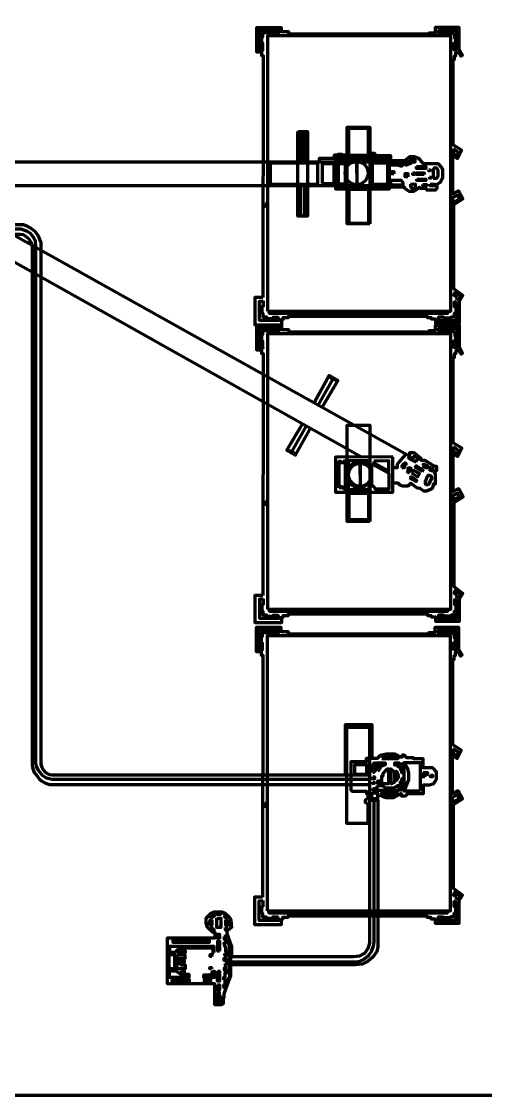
# Model space of a CAD drawing. Header units: millimetres. Extents: x 3191 to 879702, y -27549 to 222194.
# Drawn here: x 93637 to 98723, y 17930 to 29694 of the extents above; entities that cross this region are included whole.
import ezdxf

# ---------------------------------------------------------------- set-up
doc = ezdxf.new("R2010")
doc.units = ezdxf.units.MM
doc.header["$MEASUREMENT"] = 0
picture_1 = doc.add_image_def('image5.png', size_in_pixel=(2127, 1320))

msp = doc.modelspace()

# ---------------------------------------------------------------- linework, layer by layer
at = {"layer": 'Defpoints', "lineweight": 211}
for points in [[(96282.23543, 26670.59591), (96195.06869, 26670.59591), (96195.06869, 26372.59113), (96490.14527, 26372.59113), (96490.14527, 26431.06998), (96503.51602, 26431.06998), (96503.51602, 26451.67628), (96563.68841, 26451.67628), (96563.68841, 26467.27067), (98084.8485, 26467.27067), (98084.8485, 26450.91304), (98127.58754, 26450.91304), (98127.58754, 26435.15458), (98173.47913, 26435.15458), (98173.47913, 26388.5796), (98436.73521, 26388.5796), (98436.73521, 26634.22024), (98474.58489, 26692.35122), (98376.4956, 26765.89071), (98376.4956, 27687.38047), (98475.02536, 27750.59292), (98428.16352, 27838.07365), (98366.05666, 27807.0318), (98366.05666, 28223.82604), (98415.19211, 28192.21981), (98460.92417, 28282.52295), (98368.32927, 28341.21986), (98368.32927, 29276.10672), (98383.20405, 29276.10672), (98383.20405, 29317.98183), (98398.47014, 29317.98183), (98398.47014, 29358.08281), (98427.22538, 29358.08281), (98453.8515, 29312.65892), (98470.18115, 29324.72478), (98434.68033, 29385.76332), (98434.68033, 29626.9746), (98171.25569, 29626.9746), (98171.25569, 29567.00044), (98101.67381, 29567.00044), (98101.67381, 29553.51506), (96567.10083, 29553.51506), (96567.10083, 29579.59018), (96487.72216, 29579.59018), (96487.72216, 29624.68801), (96213.03482, 29624.68801), (96213.03482, 29360.94988), (96266.14457, 29360.94988), (96266.14457, 29321.56021), (96285.56055, 29321.56021), (96282.23543, 26670.59591)], [(96282.26452, 29387.52187), (96282.26452, 29454.75611), (96270.08877, 29454.75611), (96270.08877, 29526.62687), (96282.26452, 29526.62687), (96282.26452, 29571.83582), (96459.68934, 29571.83582), (96459.68934, 29595.59942), (96243.4165, 29595.59942), (96243.4165, 29381.14653), (96282.84446, 29381.14653), (96282.26452, 29387.52187)], [(98381.45419, 29390.08676), (98409.44387, 29390.08676), (98409.44387, 29592.35852), (98207.6806, 29592.35852), (98207.6806, 29567.87634), (98363.37669, 29567.87634), (98383.786, 29545.14233), (98383.786, 29511.91617), (98394.28313, 29511.91617), (98394.28313, 29453.04169), (98372.12397, 29453.04169), (98372.12397, 29388.50837), (98377.77287, 29388.50837), (98381.45419, 29390.08676)], [(97180.52386, 28227.75903), (97149.86726, 28227.75903), (97149.86726, 28238.30881), (97102.62615, 28238.30881), (97102.62615, 28230.27096), (97064.43132, 28230.27096), (97064.43132, 28194.60193), (96899.59062, 28194.60193), (96899.59062, 28157.25898)], [(97471.20874, 28249.37675), (97508.39821, 28249.37675), (97453.98318, 28249.37675), (97508.39821, 28249.37675), (97508.39821, 28226.26735), (97680.27445, 28226.26735), (97680.27445, 28171.00603), (97838.0796, 28171.00603), (97894.86867, 28215.21498), (97939.09468, 28215.21498), (97988.8482, 28197.63202), (98036.59199, 28139.35619), (98200.93001, 28139.35619), (98244.14966, 28092.13324), (98250.18084, 28071.03317), (98250.18084, 27979.09868), (98226.56079, 27929.86588), (98187.36059, 27906.75648), (98187.36059, 27863.05012), (98175.29922, 27846.97391), (98079.81164, 27846.97391), (98072.27341, 27864.55686), (98007.44344, 27864.55686), (97999.9042, 27879.12582), (97961.70937, 27844.96457), (97936.58127, 27832.40495), (97886.82775, 27832.40495), (97834.05915, 27868.57605), (97834.05915, 27879.62842), (97669.72778, 27879.62842)], [(98371.30222, 28297.71755), (98371.30222, 28248.01954), (98414.45163, 28220.82658), (98429.46087, 28255.52105), (98371.30222, 28297.71755)], [(97104.79842, 28167.85496), (97188.72631, 28167.85496), (97188.72631, 28200.50895), (97159.57776, 28200.50895), (97159.57776, 28182.42392), (97104.79842, 28182.42392), (97104.79842, 28167.85496)], [(97180.52386, 28227.75903), (97206.0002, 28227.75903)], [(97215.86514, 28166.8503), (97273.15689, 28166.8503), (97287.73167, 28185.43792), (97363.61865, 28185.43792), (97376.68538, 28168.85963), (97448.04923, 28168.85963), (97448.04923, 28198.49962), (97216.87051, 28198.49962), (97215.86514, 28166.8503)], [(97310.95959, 28033.13676), (97310.95959, 28159.18702), (97310.95959, 27907.0865)], [(97474.18269, 28170.36689), (97655.10521, 28170.36689), (97655.10521, 28195.48562), (97501.32052, 28195.48562), (97501.32052, 28181.41874), (97472.67465, 28181.41874), (97474.18269, 28170.36689)], [(97681.91795, 28141.15369), (97681.91795, 28125.07435), (97756.98318, 28125.07435), (97790.10002, 28111.20165), (97807.44708, 28111.20165), (97821.63958, 28133.90192), (97821.63958, 28144.30631), (97681.91795, 28144.30631), (97681.91795, 28141.15369)], [(97951.26843, 28184.34707), (97898.28209, 28184.34707), (97898.28209, 28157.23302), (97863.27192, 28157.23302), (97844.9797, 28136.73938), (97844.9797, 28123.49752), (97864.21808, 28123.49752), (97877.46542, 28139.57685), (97899.54331, 28139.57685), (97918.15159, 28156.91734), (97950.00721, 28156.91734), (97951.26843, 28184.34707)], [(98153.45211, 27991.32705), (98153.45211, 28077.0835), (98161.96761, 28090.32536), (98183.73044, 28090.32536), (98201.0775, 28066.36394), (98201.0775, 27996.37167), (98187.19905, 27975.24772), (98161.65255, 27975.24772), (98153.45211, 27991.32705)], [(97707.05408, 24537.32935), (97707.05408, 24639.27133), (97761.13909, 24639.27133), (97787.16721, 24616.62611), (97817.05122, 24606.98962), (97874.8908, 24606.98962), (97903.32898, 24635.41726), (97966.95192, 24591.08993), (98003.10191, 24580.97162), (98044.55364, 24553.50814), (98080.70363, 24553.50814), (98140.95327, 24582.89891), (98153.48522, 24613.25333), (98153.48522, 24629.63537), (98173.72897, 24629.63537), (98173.72897, 24726.96234), (98173.72897, 24739.00795), (98164.57132, 24746.2348), (98164.57132, 24774.66244), (98188.67098, 24774.66244), (98188.67098, 24818.0256), (98179.03071, 24818.0256), (98168.42723, 24818.0256), (98062.86994, 24885.48051), (98017.07969, 24885.48051), (98017.07969, 24904.27114), (97946.70816, 24961.60773), (97939.24217, 24967.6908), (97887.90436, 24967.6908), (97887.90436, 24945.2257), (97866.69638, 24945.2257), (92466.48569, 27955.47786)], [(97680.57345, 27948.14094), (97680.57345, 27908.73103), (97818.7178, 27905.26272), (97818.7178, 27924.81036), (97802.63297, 27950.97841), (97680.57345, 27950.97841), (97680.57345, 27948.14094)], [(97898.82892, 27913.45997), (97898.82892, 27885.08477), (97923.43026, 27864.27597), (97955.28587, 27864.27597), (97955.28587, 27910.93766), (97898.82892, 27906.52388)], [(98365.55599, 27724.51054), (98365.55599, 27766.8005), (98414.32521, 27790.88238), (98437.2409, 27747.41745), (98364.38105, 27712.17573), (98365.55599, 27724.51054)], [(92403.68851, 27706.67006), (92390.91075, 27714.57707), (92381.34045, 27720.49926), (92403.68851, 27706.67006), (97196.41404, 25019.56425), (97207.135, 25013.5534)], [(96309.52877, 27701.25421), (96319.92657, 27701.25421), (96319.92657, 27665.45538), (96309.52877, 27665.45538), (96309.52877, 27701.25421)], [(92264.22475, 27471.57608), (93606.90149, 27471.57608), (93655.25432, 27471.57608), (93686.24905, 27459.17377), (93741.21401, 27430.66877), (93786.25977, 27392.2495), (93821.38834, 27346.80691), (93849.07701, 27274.51196), (93849.07701, 21587.11239), (93849.07701, 21558.89866), (93859.5009, 21525.19899), (93875.73724, 21498.90217), (93901.08708, 21469.38212), (93938.98091, 21446.39317), (93970.34187, 21441.16839), (94040.1184, 21441.16839), (97450.19349, 21441.16839)], [(97450.19349, 21441.16839), (97450.19349, 21389.67236), (94004.39885, 21389.67236), (93974.02519, 21389.67236), (93911.2531, 21405.01442), (93868.05553, 21436.72605), (93823.50743, 21488.00453), (93801.23288, 21537.93358), (93794.29767, 21568.54086), (93794.29767, 27235.47847), (93789.67019, 27289.04198), (93765.03473, 27335.00792), (93734.72228, 27369.6619), (93703.23791, 27392.09529), (93663.71463, 27409.33817), (93635.07678, 27419.04787), (92265.77293, 27419.04787)], [(92264.91205, 27363.03266), (93593.71535, 27363.03266), (93620.96556, 27363.03266), (93653.73924, 27358.75907), (93676.31079, 27345.35625), (93712.45977, 27316.34605), (93738.93538, 27275.62981), (93753.36167, 27233.72614), (93753.36167, 21566.55956), (93753.36167, 21553.22943), (93756.85636, 21521.54428), (93774.675, 21468.27932), (93811.16914, 21423.7495), (93834.50624, 21394.1038), (93857.79519, 21376.72437), (93899.54392, 21351.62017), (93944.18934, 21335.63534), (93999.85564, 21335.63534), (97450.19349, 21335.63534)], [(98394.30922, 26666.08608), (98426.75983, 26646.54934), (98447.04171, 26684.5169), (98385.82783, 26721.74718), (98376.97821, 26694.46958), (98399.84073, 26680.46241), (98394.30922, 26666.08608)], [(96284.89533, 26633.84849), (96284.89533, 26570.07373), (96269.75666, 26570.07373), (96269.75666, 26497.29124), (96281.65147, 26497.29124), (96281.65147, 26457.2967), (96320.93996, 26457.2967), (96320.93996, 26441.44322), (96394.83127, 26441.44322), (96394.83127, 26455.13472), (96445.29316, 26455.13472), (96445.29316, 26439.28124), (96457.90838, 26439.28124), (96457.90838, 26418.02281), (96246.32825, 26418.02281), (96246.32825, 26630.96585), (96284.89533, 26633.84849)], [(98380.66555, 26631.43625), (98380.66555, 26571.72066), (98396.89086, 26565.45382), (98396.89086, 26498.36548), (98377.71568, 26493.94235), (98377.71568, 26455.51686), (98346.36977, 26455.51686), (98336.04421, 26444.45826), (98271.144, 26444.45826), (98262.66262, 26454.41094), (98206.98026, 26454.41094), (98206.98026, 26419.76112), (98405.37024, 26419.76112), (98405.37024, 26612.17885), (98380.66555, 26631.43625)], [(96283.37022, 23407.90409), (96196.20349, 23407.90409), (96196.20349, 23109.89931), (96491.28007, 23109.89931), (96491.28007, 23168.37815), (96504.65082, 23168.37815), (96504.65082, 23188.98445), (96564.8232, 23188.98445), (96564.8232, 23204.57885), (98085.9833, 23204.57885), (98085.9833, 23188.22122), (98128.72234, 23188.22122), (98128.72234, 23172.46276), (98174.61393, 23172.46276), (98174.61393, 23125.88778), (98437.87001, 23125.88778), (98437.87001, 23371.52842), (98475.71969, 23429.65939), (98377.6304, 23503.19889), (98377.6304, 24424.68864), (98476.16016, 24487.9011), (98429.29832, 24575.38183), (98367.19146, 24544.33998), (98367.19146, 24961.13421), (98416.32691, 24929.52798), (98462.05897, 25019.83112), (98369.46407, 25078.52804), (98369.46407, 26013.4149), (98384.33885, 26013.4149), (98384.33885, 26055.29001), (98399.60494, 26055.29001), (98399.60494, 26095.39099), (98428.36018, 26095.39099), (98454.9863, 26049.9671), (98471.31595, 26062.03296), (98435.81513, 26123.07149), (98435.81513, 26364.28278), (98172.39049, 26364.28278), (98172.39049, 26304.30861), (98102.80861, 26304.30861), (98102.80861, 26290.82324), (96568.23563, 26290.82324), (96568.23563, 26316.89835), (96488.85696, 26316.89835), (96488.85696, 26361.99619), (96214.16962, 26361.99619), (96214.16962, 26098.25805), (96267.27937, 26098.25805), (96267.27937, 26058.86839), (96286.69535, 26058.86839), (96283.37022, 23407.90409)], [(96283.39932, 26124.83005), (96283.39932, 26192.06429), (96271.22357, 26192.06429), (96271.22357, 26263.93505), (96283.39932, 26263.93505), (96283.39932, 26309.14399), (96460.82413, 26309.14399), (96460.82413, 26332.90759), (96244.5513, 26332.90759), (96244.5513, 26118.4547), (96283.97926, 26118.4547), (96283.39932, 26124.83005)], [(98382.58899, 26127.39493), (98410.57867, 26127.39493), (98410.57867, 26329.6667), (98208.8154, 26329.6667), (98208.8154, 26305.18452), (98364.51149, 26305.18452), (98384.9208, 26282.4505), (98384.9208, 26249.22435), (98395.41793, 26249.22435), (98395.41793, 26190.34986), (98373.25877, 26190.34986), (98373.25877, 26125.81654), (98378.90767, 26125.81654), (98382.58899, 26127.39493)], [(97103.48302, 25760.22446), (97008.80615, 25815.4323), (96851.50468, 25532.00063), (96844.153, 25518.7541)], [(97044.33606, 25771.33394), (96893.27147, 25501.65141), (96888.82272, 25493.70943)], [(97008.80615, 25815.4323), (97103.48302, 25760.22446), (96936.49513, 25477.87327), (96931.65749, 25469.69354)], [(97103.48302, 25760.22446), (97044.33606, 25771.33394), (97008.80615, 25815.4323)], [(96639.70181, 24942.69924), (96545.02494, 24997.90707), (96712.01283, 25280.25827), (96716.85047, 25288.438)], [(96545.02494, 24997.90707), (96639.70181, 24942.69924), (96797.00328, 25226.1309), (96804.35496, 25239.37743)], [(96604.1719, 24986.79759), (96755.23649, 25256.48013), (96759.68524, 25264.42211)], [(96545.02494, 24997.90707), (96604.1719, 24986.79759), (96639.70181, 24942.69924)], [(97207.135, 25013.5534), (97361.92599, 24926.90183), (97368.30051, 24923.33339)], [(97842.95592, 24945.92403), (97847.87539, 24951.58183), (97850.2972, 24954.36713), (97842.95592, 24945.92403), (97774.39374, 24867.07169), (97752.67662, 24842.09516), (97752.67662, 24804.48416), (97707.05408, 24804.48416)], [(98372.43702, 25035.02573), (98372.43702, 24985.32772), (98415.58643, 24958.13475), (98430.59566, 24992.82923), (98372.43702, 25035.02573)], [(97119.16249, 24584.81946), (97119.16249, 24879.37307), (97132.07772, 24879.37307), (97132.07772, 24862.15875), (97174.1726, 24862.15875), (97174.1726, 24882.7204), (97182.78242, 24882.7204), (97182.78242, 24571.43066), (97176.56461, 24571.43066), (97154.55996, 24597.73059), (97135.90453, 24597.73059), (97135.90453, 24584.81946), (97119.16249, 24584.81946)], [(97447.61277, 24829.62781), (97447.61277, 24867.21064), (97434.67948, 24882.54439), (97215.71564, 24882.54439), (97215.71564, 24798.05845), (97220.82876, 24798.05845), (97245.19129, 24833.53692), (97293.31536, 24865.70753), (97390.1645, 24865.70753), (97447.31176, 24823.31425), (97447.61277, 24829.62781)], [(97348.80852, 24728.86372), (97348.80852, 24854.91398), (97348.80852, 24602.81346)], [(97478.56436, 24847.30371), (97663.54045, 24747.18339), (97663.54045, 24570.69443), (97518.56724, 24570.69443), (97493.9037, 24602.86555), (97477.66234, 24602.86555), (97477.66234, 24847.30371)], [(97498.7439, 24878.93642), (97502.35298, 24855.78548), (97662.96652, 24768.59395), (97662.96652, 24880.74066), (97498.7439, 24878.93642)], [(97806.92935, 24808.38964), (97833.92068, 24808.38964), (97840.18665, 24836.33493), (97851.75537, 24842.11683), (97851.75537, 24852.23514), (97841.6335, 24858.98016), (97815.60538, 24841.15318), (97815.60538, 24826.21662), (97806.44673, 24826.21662), (97806.92935, 24808.38964)], [(97961.65017, 24868.13483), (97966.95192, 24892.22553), (97994.90848, 24901.86202), (97967.43453, 24925.47142), (97929.35609, 24925.47142), (97929.35609, 24909.08938), (97911.5224, 24909.08938), (97893.2071, 24925.95324), (97880.19255, 24914.38945), (97895.61717, 24900.89837), (97961.65017, 24868.13483)], [(98029.61163, 24768.88055), (98037.80606, 24779.96251), (97963.57863, 24827.18027), (97952.97414, 24813.6897), (98029.61163, 24768.88055)], [(98032.0217, 24827.66209), (98084.07792, 24804.53504), (98089.86128, 24821.39838), (98041.18035, 24843.5623), (98032.0217, 24827.66209)], [(97865.73315, 24744.78985), (97904.29221, 24778.99886), (97904.29221, 24800.19862), (97898.02623, 24800.19862), (97872.48074, 24800.19862), (97872.48074, 24766.47143), (97865.73315, 24744.78985)], [(97890.79704, 24697.08975), (97963.09601, 24656.61701), (97971.29044, 24667.69898), (97909.11234, 24707.68989), (97890.79704, 24697.08975)], [(97910.55818, 24749.12575), (97976.59218, 24707.20806), (97997.80016, 24741.41708), (97938.03213, 24776.58974), (97915.86092, 24767.43508), (97910.55818, 24749.12575)], [(98083.11369, 24709.13536), (98060.45987, 24652.76242), (98060.45987, 24633.00814), (98073.95604, 24620.4807), (98094.1998, 24620.4807), (98110.58764, 24635.41726), (98132.75985, 24690.34421), (98126.49388, 24713.47126), (98112.99771, 24719.25315), (98091.30812, 24719.25315), (98083.11369, 24709.13536)], [(98100.46577, 24788.15301), (98109.14181, 24811.76241), (98146.73763, 24793.45308), (98146.73763, 24771.28967), (98131.79562, 24771.28967), (98100.46577, 24788.15301)], [(97449.22316, 24567.60566), (97449.22316, 24631.68052), (97436.83771, 24631.68052), (97395.54651, 24600.1475), (97358.19651, 24591.89211), (97298.88701, 24591.89211), (97257.78344, 24614.78136), (97228.31682, 24647.23961), (97228.31682, 24659.62219), (97215.78889, 24659.62219)], [(97215.78889, 24659.4145), (97215.78889, 24567.60566), (97449.22316, 24567.60566)], [(98366.69078, 24461.81872), (98366.69078, 24504.10868), (98415.46001, 24528.19055), (98438.3757, 24484.72563), (98365.51585, 24449.48391), (98366.69078, 24461.81872)], [(96310.66357, 24438.56238), (96321.06137, 24438.56238), (96321.06137, 24402.76355), (96310.66357, 24402.76355), (96310.66357, 24438.56238)], [(98395.44402, 23403.39425), (98427.89462, 23383.85752), (98448.1765, 23421.82507), (98386.96263, 23459.05536), (98378.11301, 23431.77776), (98400.97553, 23417.77058), (98395.44402, 23403.39425)], [(96286.03013, 23371.15667), (96286.03013, 23307.38191), (96270.89146, 23307.38191), (96270.89146, 23234.59942), (96282.78627, 23234.59942), (96282.78627, 23194.60487), (96322.07476, 23194.60487), (96322.07476, 23178.7514), (96395.96606, 23178.7514), (96395.96606, 23192.44289), (96446.42795, 23192.44289), (96446.42795, 23176.58942), (96459.04317, 23176.58942), (96459.04317, 23155.33099), (96247.46305, 23155.33099), (96247.46305, 23368.27403), (96286.03013, 23371.15667)], [(98381.80035, 23368.74443), (98381.80035, 23309.02883), (98398.02566, 23302.762), (98398.02566, 23235.67366), (98378.85048, 23231.25053), (98378.85048, 23192.82503), (98347.50457, 23192.82503), (98337.17901, 23181.76643), (98272.2788, 23181.76643), (98263.79741, 23191.71912), (98208.11505, 23191.71912), (98208.11505, 23157.0693), (98406.50504, 23157.0693), (98406.50504, 23349.48703), (98381.80035, 23368.74443)], [(96278.44574, 20101.28888), (96191.27901, 20101.28888), (96191.27901, 19803.2841), (96486.35558, 19803.2841), (96486.35558, 19861.76294), (96499.72633, 19861.76294), (96499.72633, 19882.36924), (96559.89872, 19882.36924), (96559.89872, 19897.96364), (98081.05882, 19897.96364), (98081.05882, 19881.60601), (98123.79786, 19881.60601), (98123.79786, 19865.84755), (98169.68945, 19865.84755), (98169.68945, 19819.27257), (98432.94553, 19819.27257), (98432.94553, 20064.91321), (98470.79521, 20123.04419), (98372.70592, 20196.58368), (98372.70592, 21118.07343), (98471.23568, 21181.28589), (98424.37384, 21268.76662), (98362.26698, 21237.72477), (98362.26698, 21654.519), (98411.40243, 21622.91277), (98457.13448, 21713.21591), (98364.53958, 21771.91283), (98364.53958, 22706.79969), (98379.41437, 22706.79969), (98379.41437, 22748.6748), (98394.68046, 22748.6748), (98394.68046, 22788.77578), (98423.4357, 22788.77578), (98450.06181, 22743.35189), (98466.39147, 22755.41775), (98430.89065, 22816.45628), (98430.89065, 23057.66757), (98167.46601, 23057.66757), (98167.46601, 22997.6934), (98097.88413, 22997.6934), (98097.88413, 22984.20803), (96563.31114, 22984.20803), (96563.31114, 23010.28314), (96483.93248, 23010.28314), (96483.93248, 23055.38098), (96209.24514, 23055.38098), (96209.24514, 22791.64284), (96262.35489, 22791.64284), (96262.35489, 22752.25318), (96281.77087, 22752.25318), (96278.44574, 20101.28888)], [(96278.47484, 22818.21484), (96278.47484, 22885.44908), (96266.29909, 22885.44908), (96266.29909, 22957.31984), (96278.47484, 22957.31984), (96278.47484, 23002.52878), (96455.89965, 23002.52878), (96455.89965, 23026.29238), (96239.62682, 23026.29238), (96239.62682, 22811.83949), (96279.05478, 22811.83949), (96278.47484, 22818.21484)], [(98377.66451, 22820.77972), (98405.65419, 22820.77972), (98405.65419, 23023.05149), (98203.89092, 23023.05149), (98203.89092, 22998.56931), (98359.58701, 22998.56931), (98379.99632, 22975.83529), (98379.99632, 22942.60914), (98390.49345, 22942.60914), (98390.49345, 22883.73466), (98368.33428, 22883.73466), (98368.33428, 22819.20133), (98373.98319, 22819.20133), (98377.66451, 22820.77972)], [(97560.07817, 21224.68747), (97629.67912, 21195.86731), (97718.20239, 21195.86731), (97797.4135, 21237.18064), (97797.4135, 21215.92948), (97797.4135, 21210.98092), (97844.5914, 21210.98092), (97862.9378, 21227.28299), (97862.9378, 21237.47192), (98041.45527, 21237.47192), (98041.45527, 21334.41157), (98109.70068, 21334.41157), (98157.55082, 21345.7765), (98186.4365, 21393.90079), (98186.4365, 21474.98333), (98147.04767, 21517.85791), (98038.5074, 21517.85791), (98038.5074, 21616.84428), (97934.63777, 21616.84428), (97934.63777, 21628.51087), (97861.98661, 21628.51087), (97835.32438, 21656.23135), (97808.77252, 21656.23135), (97808.77252, 21636.39815), (97793.60074, 21636.39815), (97733.49557, 21667.60614), (97632.25072, 21667.60614), (97566.89298, 21652.43958), (97535.96547, 21621.52337), (97481.49717, 21621.52337), (97481.49717, 21990.10401), (97184.14699, 21990.10401), (97184.14699, 21441.16839)], [(97584.78286, 21621.45484), (97766.12879, 21621.45484), (97723.87337, 21650.20127), (97636.42871, 21650.20127), (97584.78286, 21621.45484)], [(98367.51253, 21728.41052), (98367.51253, 21678.71251), (98410.66195, 21651.51954), (98425.67118, 21686.21402), (98367.51253, 21728.41052)], [(97450.19349, 21441.16839), (97450.19349, 21620.56699), (97415.88157, 21620.56699), (97415.88157, 21585.38031), (97245.44113, 21585.38031), (97245.44113, 21279.62636), (97258.87409, 21263.88451), (97417.73577, 21263.88451), (97417.73577, 21234.25387), (97434.40958, 21234.25387), (97434.40958, 21184.71526), (97404.76737, 21164.80677), (97404.76737, 21142.58417), (97433.94603, 21120.36106), (97433.94603, 20909.03068)], [(97284.87912, 21448.73428), (97420.5833, 21448.73428), (97420.5833, 21551.51553), (97287.65842, 21551.51553), (97287.65842, 21448.73428)], [(97487.74007, 21467.25337), (97487.74007, 21551.51553), (97505.80352, 21572.8129), (97514.13942, 21572.8129), (97514.13942, 21483.92044), (97496.53952, 21466.79023), (97487.74007, 21467.25337)], [(97528.23159, 21565.53205), (97528.23159, 21539.14126), (97591.18729, 21539.14126), (97625.12989, 21554.22164), (97625.12989, 21568.43234), (97528.23159, 21568.43234), (97528.23159, 21565.53205)], [(97543.02811, 21488.68054), (97558.1136, 21491.87055), (97558.1136, 21511.01061), (97567.97761, 21511.01061), (97567.97761, 21529.86147), (97543.02811, 21529.86147), (97543.02811, 21485.78024)], [(97725.21988, 21566.40224), (97725.21988, 21553.06173), (97752.20018, 21553.06173), (97763.22507, 21535.3713), (97779.18148, 21535.3713), (97779.18148, 21569.0123), (97725.21988, 21569.0123), (97725.21988, 21566.40224)], [(97815.42679, 21473.61625), (97815.42679, 21566.60214), (97802.22159, 21559.56221), (97787.2565, 21538.14906), (97787.2565, 21505.00286), (97800.16772, 21487.69612), (97800.16772, 21468.92314), (97815.1328, 21468.92314), (97815.42679, 21473.61625)], [(97829.52898, 21576.74226), (97865.01776, 21517.61596), (97877.34201, 21463.05661)], [(97601.65332, 21346.50183), (97664.02808, 21346.50183), (97664.02808, 21505.42549), (97641.68931, 21505.42549), (97595.8509, 21456.70463), (97595.8509, 21426.54387), (97584.24606, 21426.54387), (97584.24606, 21361.58221), (97601.65332, 21346.50183)], [(97680.27445, 21346.50183), (97696.23086, 21346.50183), (97723.7911, 21362.74212), (97723.7911, 21474.68478), (97682.01528, 21507.16536), (97682.01528, 21346.50183)], [(97735.68591, 21381.50315), (97735.68591, 21480.11361), (97747.53556, 21483.96302), (97765.01306, 21434.80602), (97765.01306, 21408.747), (97747.53556, 21380.02237), (97735.68591, 21380.02237)], [(97877.34201, 21463.05661), (97877.34201, 21386.69575), (97857.10427, 21331.54969), (97838.72677, 21289.64499), (97829.52898, 21263.45824)], [(97530.02258, 21320.80054), (97530.02258, 21273.05839), (97775.8112, 21273.05839), (97775.8112, 21320.80054), (97753.09617, 21320.80054), (97718.44119, 21295.76488), (97629.03697, 21295.76488), (97595.25591, 21321.67385), (97530.02258, 21321.67385)], [(97786.93443, 21333.53047), (97819.52149, 21333.53047), (97819.52149, 21380.61479), (97810.33775, 21401.93604), (97802.63497, 21389.20248), (97802.63497, 21362.55105), (97787.52741, 21362.55105), (97786.93443, 21333.53047)], [(97790.66391, 21319.63596), (97790.66391, 21276.84289), (97804.35072, 21276.84289), (97818.03853, 21296.05616), (97818.03853, 21322.2564), (97790.66391, 21322.2564), (97790.66391, 21312.35823)], [(97474.38337, 21169.33426), (97491.2739, 21169.33426), (97491.2739, 21184.47175), (97516.90167, 21184.47175), (97516.90167, 21170.78959), (97541.36354, 21170.78959), (97541.36354, 21240.65621), (97486.32333, 21240.65621), (97472.92749, 21226.10076), (97472.92749, 21169.62501), (97478.16904, 21169.62501)], [(97584.17281, 21233.66976), (97646.20242, 21212.4186), (97702.99048, 21212.4186), (97763.27223, 21237.45374), (97578.05735, 21237.45374), (97584.17281, 21233.66976)], [(98361.7663, 21155.20351), (98361.7663, 21197.49347), (98410.53553, 21221.57534), (98433.45122, 21178.11042), (98360.59137, 21142.8687), (98361.7663, 21155.20351)], [(97450.19349, 20909.03068), (97450.19349, 19597.37424), (97434.01727, 19541.34035), (97400.3847, 19490.23788), (97338.05208, 19454.82482), (97271.68396, 19448.10057), (95927.06673, 19448.10057), (95927.06673, 19395.82521), (97306.72424, 19395.82521), (97350.02014, 19401.47471), (97385.19787, 19419.50782), (97445.18063, 19465.49246), (97471.33817, 19508.77255), (97493.88865, 19570.08522), (97500.65329, 19608.85652), (97500.65329, 21164.54664), (97450.19349, 21164.54664), (97542.41606, 21164.54664), (97542.41606, 19608.60107), (97542.41606, 19557.66163), (97531.86776, 19506.03788), (97491.78761, 19449.94739), (97434.81795, 19402.44251), (97372.62178, 19369.12757), (97293.32238, 19360.25639), (97216.5986, 19360.25639), (95926.4005, 19360.25639), (95927.06673, 19395.82521)], [(96305.73909, 21131.94717), (96316.13689, 21131.94717), (96316.13689, 21096.14834), (96305.73909, 21096.14834), (96305.73909, 21131.94717)], [(98390.51953, 20096.77904), (98422.97014, 20077.24231), (98443.25202, 20115.20987), (98382.03815, 20152.44015), (98373.18853, 20125.16255), (98396.05105, 20111.15537), (98390.51953, 20096.77904)], [(96281.10564, 20064.54146), (96281.10564, 20000.7667), (96265.96698, 20000.7667), (96265.96698, 19927.98421), (96277.86179, 19927.98421), (96277.86179, 19887.98966), (96317.15028, 19887.98966), (96317.15028, 19872.13619), (96391.04158, 19872.13619), (96391.04158, 19885.82768), (96441.50347, 19885.82768), (96441.50347, 19869.97421), (96454.11869, 19869.97421), (96454.11869, 19848.71578), (96242.53857, 19848.71578), (96242.53857, 20061.65882), (96281.10564, 20064.54146)], [(98376.87587, 20062.12922), (98376.87587, 20002.41362), (98393.10118, 19996.14679), (98393.10118, 19929.05845), (98373.926, 19924.63532), (98373.926, 19886.20982), (98342.58009, 19886.20982), (98332.25453, 19875.15122), (98267.35432, 19875.15122), (98258.87293, 19885.10391), (98203.19057, 19885.10391), (98203.19057, 19850.45409), (98401.58055, 19850.45409), (98401.58055, 20042.87182), (98376.87587, 20062.12922)], [(95926.4005, 19360.25639), (95926.4005, 19242.31481), (95872.6777, 19096.10653), (95855.92563, 19040.43971), (95855.92563, 18998.99502), (95846.42483, 18998.99502), (95846.42483, 18935.38849), (95830.30087, 18921.86158), (95757.74604, 18921.86158), (95757.74604, 19153.6752), (95236.45335, 19153.6752), (95236.45335, 19657.4995), (95759.63336, 19657.4995), (95759.63336, 19716.42434), (95732.92296, 19716.42434), (95675.36532, 19771.79313), (95662.01063, 19815.98651), (95662.01063, 19872.14917), (95717.27258, 19926.47072), (95748.19608, 19941.34341), (95834.3133, 19941.34341), (95868.8529, 19927.07248), (95911.2207, 19889.78456), (95930.10189, 19858.94105), (95937.47055, 19770.09325), (95888.19463, 19730.9637), (95888.19463, 19703.34291), (95937.03509, 19560.95081), (95937.03509, 19448.10057)], [(95708.92966, 19876.75973), (95726.25464, 19876.75973), (95726.25464, 19893.43667), (95752.24262, 19893.43667), (95752.24262, 19910.11413), (95708.28851, 19910.11413), (95708.92966, 19876.75973)], [(95775.35096, 19934.2256), (95775.35096, 19915.30361), (95821.55159, 19915.30361), (95821.55159, 19934.86734), (95775.35096, 19934.2256)], [(95851.70952, 19899.90911), (95876.73528, 19877.4591), (95888.60601, 19888.36349), (95861.33473, 19914.02064), (95851.70952, 19899.90911)], [(95681.97946, 19827.68996), (95705.72192, 19827.68996), (95705.72192, 19853.34711), (95721.76361, 19853.34711)], [(95721.76361, 19853.34711), (95721.76361, 19794.65591), (95706.04199, 19794.65591), (95706.04199, 19812.29546), (95681.97946, 19812.29546), (95681.97946, 19827.68996)], [(95707.64636, 19769.31911), (95707.64636, 19749.11415), (95728.18009, 19728.26746), (95749.35495, 19728.26746), (95749.35495, 19749.11415), (95725.93457, 19749.11415), (95725.93457, 19769.96085), (95707.64636, 19769.31911)], [(95869.99773, 19770.66022), (95869.99773, 19745.32342), (95887.96486, 19745.32342), (95887.96486, 19770.33935), (95869.99773, 19770.33935)], [(95873.52754, 19854.31024), (95873.52754, 19797.54322), (95889.56923, 19797.54322), (95889.56923, 19813.89981), (95902.08211, 19813.89981), (95902.08211, 19799.78827), (95935.00777, 19799.78827)], [(95873.52754, 19854.31024), (95891.49367, 19854.31024), (95891.49367, 19828.97344), (95903.68548, 19828.97344), (95903.68548, 19839.87783), (95931.68291, 19839.87783)], [(95857.79489, 19673.3348), (95857.79489, 19640.94249), (95872.55328, 19637.41448), (95872.55328, 19597.64579), (95856.19052, 19597.64579), (95860.68255, 19569.10185), (95871.59106, 19559.80128), (95871.59106, 19508.16559), (95915.86624, 19508.16559), (95915.86624, 19571.66777), (95904.31659, 19588.02436), (95904.31659, 19617.85074), (95892.44586, 19632.92489), (95892.44586, 19663.39302), (95878.64968, 19674.61776), (95857.79489, 19673.3348)], [(95749.80546, 19498.18072), (95749.80546, 19561.81633), (95258.48408, 19561.81633), (95258.48408, 19501.44393), (95325.40807, 19501.44393), (95343.36316, 19525.91937), (95374.37696, 19548.76294), (95722.87232, 19548.76294), (95734.29856, 19531.63013), (95734.29856, 19495.73317), (95749.80546, 19498.18072)], [(95338.46677, 19469.62587), (95338.46677, 19321.14243), (95435.58782, 19321.14243), (95435.58782, 19357.03938), (95389.88386, 19357.03938), (95360.50252, 19383.14669), (95360.50252, 19389.35641), (95422.0445, 19389.35641), (95422.0445, 19405.36201), (95364.72365, 19405.36201), (95364.72365, 19431.61054), (95432.29179, 19431.61054), (95432.29179, 19468.10303), (95338.46677, 19468.10303)], [(95354.15628, 19512.27823), (95354.15628, 19496.27263), (95434.21322, 19496.27263), (95434.21322, 19511.3177), (95379.13388, 19511.3177), (95379.13388, 19527.32331), (95368.56651, 19527.32331), (95368.56651, 19511.95788), (95354.15628, 19511.95788)], [(95861.96585, 19486.03645), (95861.96585, 19470.96231), (95873.19543, 19470.96231), (95869.66562, 19434.07989), (95855.87045, 19429.59031), (95855.87045, 19413.87494), (95914.26187, 19413.87494), (95914.26187, 19484.11175), (95861.96585, 19484.11175)], [(95257.07236, 19292.72621), (95257.07236, 19225.0548), (95476.20376, 19225.0548), (95476.20376, 19254.56083), (95381.23592, 19254.56083), (95381.23592, 19259.69216), (95330.54426, 19291.76412), (95257.07236, 19291.76412)], [(95645.01173, 19252.98036), (95721.69237, 19252.98036), (95721.69237, 19275.43037), (95740.30065, 19293.71166), (95751.20916, 19293.71166), (95751.20916, 19222.83311), (95636.02867, 19222.83311), (95636.02867, 19253.30123), (95652.71251, 19253.30123)], [(95869.97967, 19376.46397), (95869.97967, 19326.3371), (95856.80056, 19326.3371), (95856.80056, 19302.88035), (95914.66121, 19302.88035), (95914.66121, 19377.42814), (95869.97967, 19376.46397)], [(95284.02256, 19199.07677), (95284.02256, 19181.75809), (95292.68555, 19181.75809), (95297.17759, 19166.36359), (95477.16698, 19166.36359), (95477.16698, 19198.7559), (95284.02256, 19198.7559)], [(95638.59526, 19198.13753), (95638.59526, 19167.6694), (95694.4211, 19167.6694), (95710.46279, 19184.9886), (95710.46279, 19200.06223), (95638.59526, 19200.06223), (95638.59526, 19200.06223), (95638.59526, 19198.13753)], [(95854.86709, 19198.65777), (95854.86709, 19225.64877), (95870.6178, 19225.64877), (95870.6178, 19276.41842), (95914.97727, 19276.41842), (95914.97727, 19229.82631), (95898.5834, 19202.8348), (95892.79804, 19175.52189), (95889.81368, 19161.43262), (95875.43994, 19129.25117), (95867.62938, 19111.76404), (95853.90286, 19111.76404), (95853.90286, 19143.38919), (95869.97465, 19143.38919), (95869.97465, 19198.65777), (95854.86709, 19198.65777)], [(95778.35802, 19058.11145), (95778.35802, 18950.14592), (95819.50373, 18950.14592), (95819.50373, 19015.05359), (95805.68147, 19025.33597), (95805.68147, 19057.79007), (95778.35802, 19057.79007)]]:
    msp.add_lwpolyline(points, dxfattribs=at)
for points in [[(96331.60237, 26521.06994), (98341.75085, 26521.06994), (98341.75085, 29535.30246), (96331.60237, 29535.30246)], [(96664.54541, 28488.63045), (96770.17258, 28488.63045), (96770.17258, 27561.63351), (96664.54541, 27561.63351)], [(96682.15088, 28173.43385), (96698.1715, 28173.43385), (96698.1715, 28469.3566), (96682.15088, 28469.3566)], [(96733.71747, 28469.3566), (96749.73909, 28469.3566), (96749.73909, 28169.57458), (96733.71747, 28169.57458)], [(97453.98318, 27478.33772), (97206.0002, 27478.33772), (97206.0002, 28534.34956), (97453.98318, 28534.34956)], [(97221.31538, 28228.9745), (97439.93005, 28228.9745), (97439.93005, 28521.35678), (97221.31538, 28521.35678)], [(92844.85308, 28157.25898), (97667.24791, 28157.25898), (97667.24791, 27892.3141), (92844.85308, 27892.3141)], [(96362.10674, 27913.54044), (96885.79445, 27913.54044), (96885.79445, 28140.75441), (96362.10674, 28140.75441)], [(96931.09004, 27917.5913), (97064.76544, 27917.5913), (97064.76544, 28135.29651), (96931.09004, 28135.29651)], [(97669.72778, 28214.57124), (97077.73349, 28214.57124), (97077.73349, 27861.31595), (97669.72778, 27861.31595)], [(97107.32086, 27915.08924), (97186.92529, 27915.08924), (97186.92529, 28134.79599), (97107.32086, 28134.79599)], [(97480.20886, 27912.75748), (97652.08511, 27912.75748), (97652.08511, 28141.33852), (97480.20886, 28141.33852)], [(97719.43251, 28024.78997), (97675.27672, 28024.78997), (97675.27672, 28048.75139), (97719.43251, 28048.75139)], [(97871.13925, 27991.05499), (97842.12313, 27991.05499), (97842.12313, 28029.83459), (97871.13925, 28029.83459)], [(97926.03698, 28037.42592), (97943.38404, 28037.42592), (97943.38404, 28016.30197), (97926.03698, 28016.30197)], [(98049.04266, 28016.9328), (97966.72315, 28016.9328), (97966.72315, 28034.58845), (98049.04266, 28034.58845)], [(97967.66932, 28103.63524), (98067.65094, 28103.63524), (98067.65094, 28083.77244), (97967.66932, 28083.77244)], [(98102.97517, 28069.89974), (98116.85362, 28069.89974), (98116.85362, 28057.91903), (98102.97517, 28057.91903)], [(97969.87771, 27965.54166), (98067.01983, 27965.54166), (98067.01983, 27950.09316), (97969.87771, 27950.09316)], [(98037.05755, 27908.4761), (98075.53633, 27908.4761), (98075.53633, 27893.65792), (98037.05755, 27893.65792)], [(98108.02206, 27990.13392), (98122.21456, 27990.13392), (98122.21456, 27977.20721), (98108.02206, 27977.20721)], [(98117.16867, 27910.05241), (98167.31651, 27910.05241), (98167.31651, 27894.60339), (98117.16867, 27894.60339)], [(96678.64716, 27580.1117), (96695.66913, 27580.1117), (96695.66913, 27878.39218), (96678.64716, 27878.39218)], [(96749.73909, 27877.89167), (96734.22015, 27877.89167), (96734.22015, 27580.1117), (96749.73909, 27580.1117)], [(97225.34086, 27484.83508), (97443.98563, 27484.83508), (97443.98563, 27851.74646), (97225.34086, 27851.74646)], [(98308.63046, 26513.74544), (96352.60193, 26513.74544), (96352.60193, 26498.65105), (98308.63046, 26498.65105)], [(96332.73717, 23258.37812), (98342.88565, 23258.37812), (98342.88565, 26272.61064), (96332.73717, 26272.61064)], [(97455.11797, 24215.64589), (97207.135, 24215.64589), (97207.135, 25271.65774), (97455.11797, 25271.65774)], [(97707.05408, 24923.76749), (97078.86829, 24922.96249), (97078.86829, 24536.52435), (97707.05408, 24537.32935)], [(97438.55044, 24237.00452), (97226.7586, 24237.00452), (97226.7586, 24526.42369), (97438.55044, 24526.42369)], [(98309.76526, 23251.05362), (96353.73673, 23251.05362), (96353.73673, 23235.95922), (98309.76526, 23235.95922)], [(96327.81269, 19951.76291), (98337.96117, 19951.76291), (98337.96117, 22965.99543), (96327.81269, 22965.99543)], [(97450.19349, 20909.03068), (97202.21052, 20909.03068), (97202.21052, 21965.04253), (97450.19349, 21965.04253)], [(98005.20193, 21263.45824), (97829.52898, 21263.45824), (97829.52898, 21576.74226), (98005.20193, 21576.74226)], [(97486.04841, 21419.77808), (97507.59853, 21419.77808), (97507.59853, 21399.98278), (97486.04841, 21399.98278)], [(98058.3468, 21419.09377), (98030.53974, 21419.09377), (98030.53974, 21438.23902), (98058.3468, 21438.23902)], [(98040.48402, 21466.40446), (98086.89134, 21466.40446), (98086.89134, 21445.97054), (98040.48402, 21445.97054)], [(98120.96036, 21437.8709), (98141.03354, 21437.8709), (98141.03354, 21420.75056), (98120.96036, 21420.75056)], [(97486.63035, 21294.30955), (97505.55971, 21294.30955), (97505.55971, 21275.96958), (97486.63035, 21275.96958)], [(97486.92233, 21360.9737), (97503.81286, 21360.9737), (97503.81286, 21347.00079), (97486.92233, 21347.00079)], [(97556.81425, 21343.79832), (97544.29234, 21343.79832), (97544.29234, 21376.69374), (97556.81425, 21376.69374)], [(98304.84078, 19944.43841), (96348.81225, 19944.43841), (96348.81225, 19929.34401), (98304.84078, 19929.34401)], [(95777.90952, 19870.98666), (95820.58134, 19870.98666), (95820.58134, 19768.67789), (95777.90952, 19768.67789)], [(95806.44703, 19644.83084), (95789.7632, 19644.83084), (95789.7632, 19698.06984), (95806.44703, 19698.06984)], [(95299.72712, 19634.53028), (95693.71373, 19634.53028), (95693.71373, 19605.02425), (95299.72712, 19605.02425)], [(95806.75908, 19510.0472), (95789.75517, 19510.0472), (95789.75517, 19624.22246), (95806.75908, 19624.22246)], [(95255.48605, 19472.69594), (95312.59519, 19472.69594), (95312.59519, 19319.07287), (95255.48605, 19319.07287)], [(95723.93488, 19452.23398), (95705.96774, 19452.23398), (95705.96774, 19473.72189), (95723.93488, 19473.72189)], [(95389.27482, 19294.37729), (95419.75383, 19294.37729), (95419.75383, 19276.09651), (95389.27482, 19276.09651)], [(95720.0569, 19317.14816), (95701.44862, 19317.14816), (95701.44862, 19331.90144), (95720.0569, 19331.90144)], [(95786.71299, 19293.48581), (95806.32161, 19293.48581), (95806.32161, 19181.98551), (95786.71299, 19181.98551)], [(95785.75378, 19143.31027), (95806.64771, 19143.31027), (95806.64771, 19082.25823), (95785.75378, 19082.25823)]]:
    msp.add_lwpolyline(points, close=True, dxfattribs=at)
for centre in [(97310.95959, 28033.13676), (97348.80852, 24728.86372)]:
    msp.add_circle(centre, 126.05026, dxfattribs=at)

# ---------------------------------------------------------------- pictures from other files: only their frames are drawn
at = {"lineweight": 211}
image = msp.add_image(picture_1, insert=(81427.37616, 17929.97103), size_in_units=(29136.33414, 18081.78705), dxfattribs=at)
image.dxf.flags = 7

doc.saveas('drawing.dxf')
